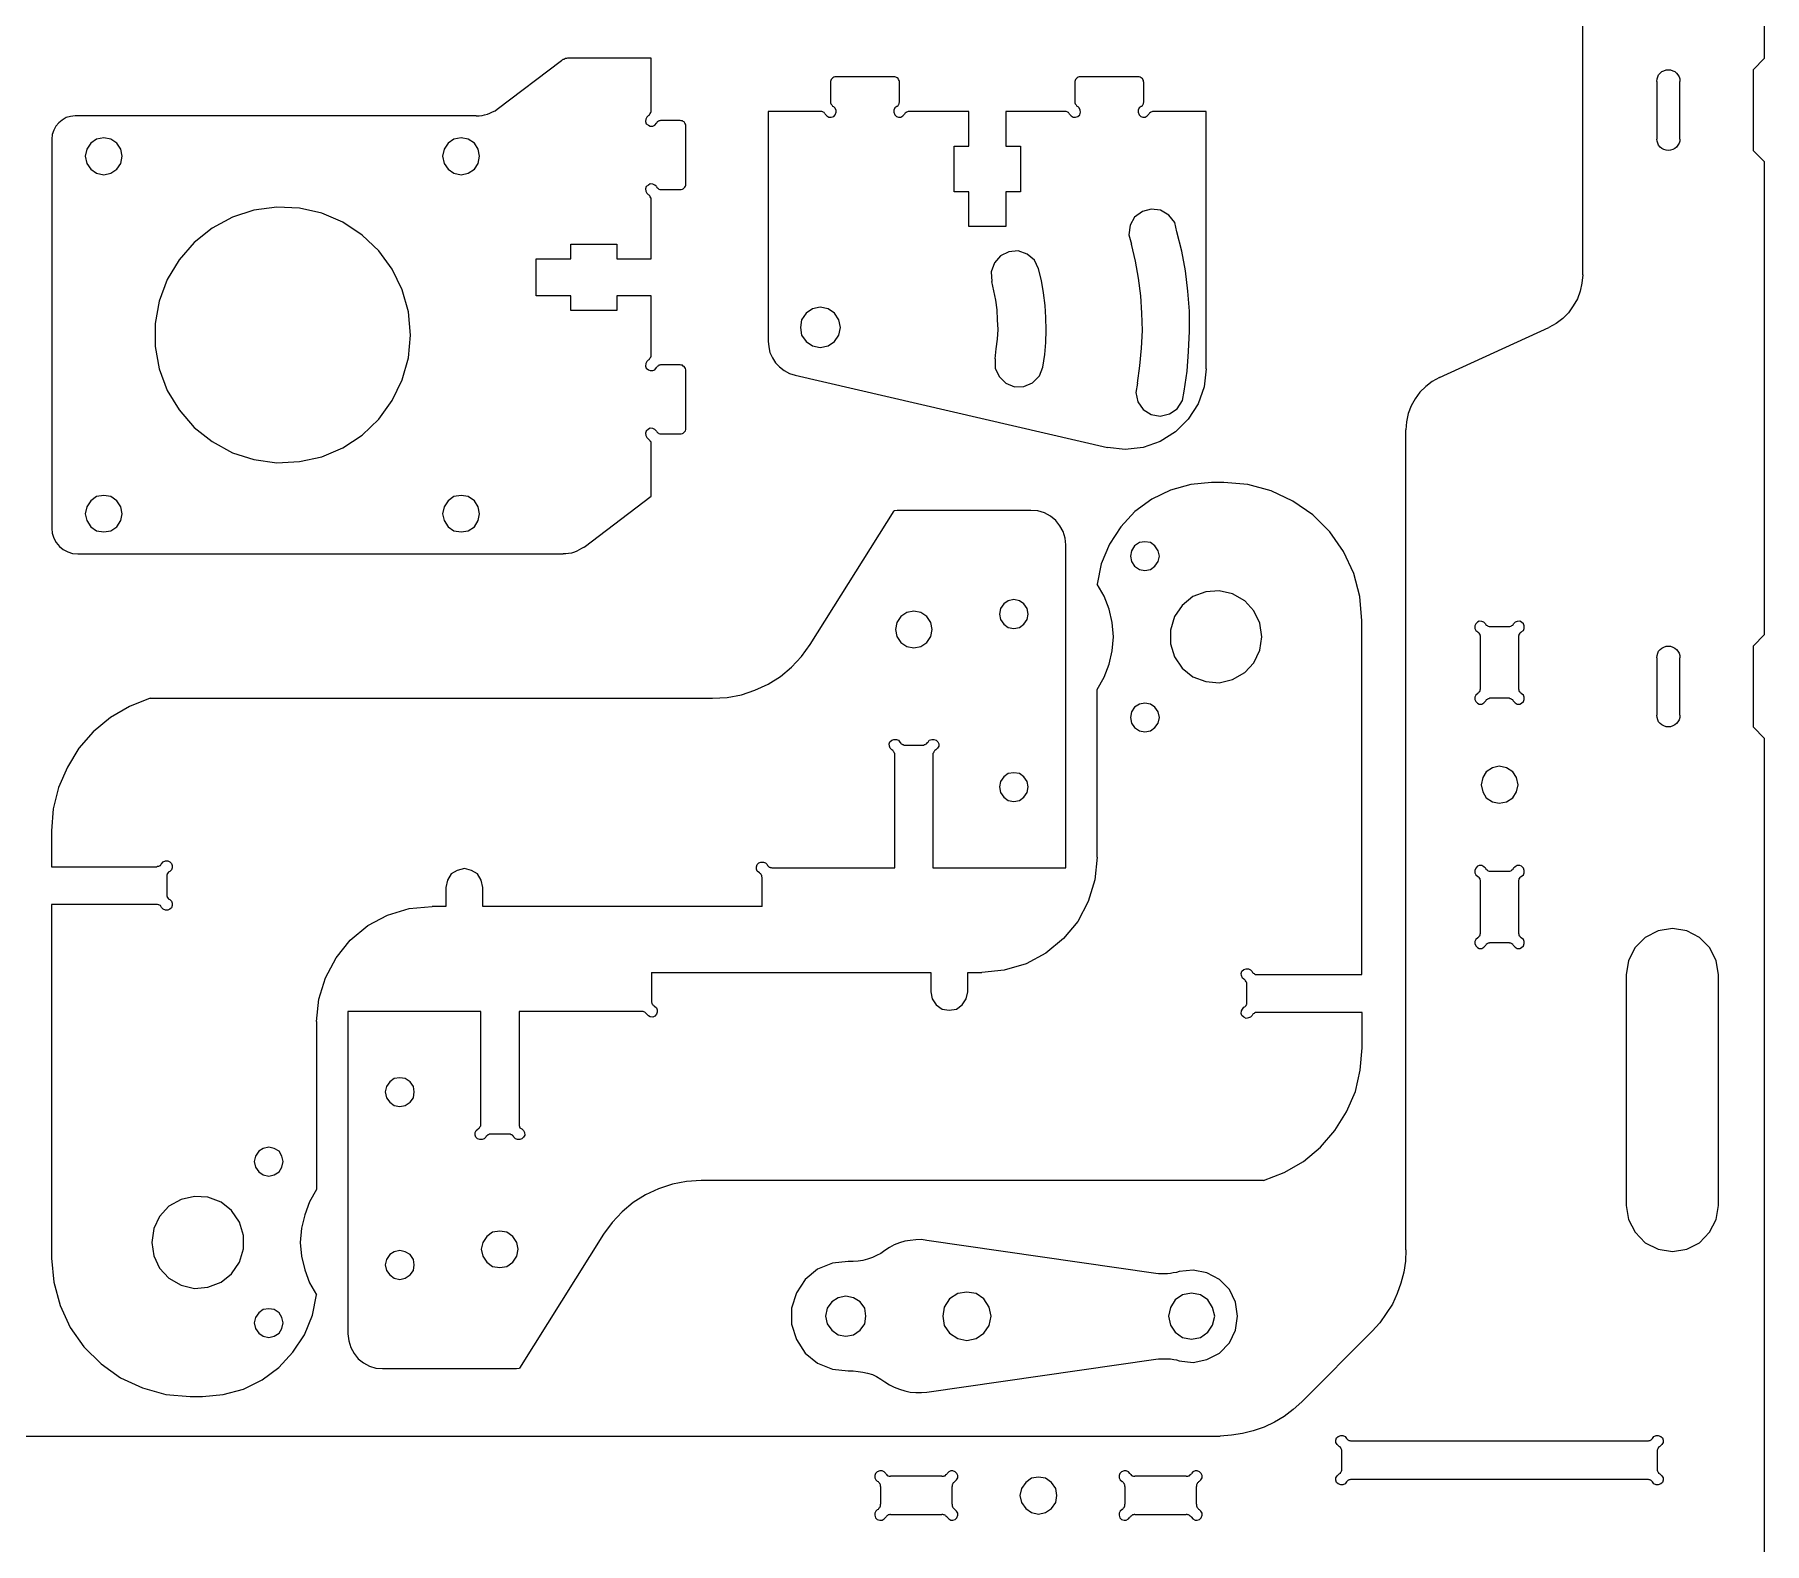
# Model space of a CAD drawing. Header units: inches. Extents: x 205 to 851, y 195 to 660.
# Drawn here: x 427.7 to 577.8, y 266 to 396.9 of the extents above; entities that cross this region are included whole.
import ezdxf

# ---------------------------------------------------------------- set-up
doc = ezdxf.new("R2010")
doc.units = ezdxf.units.IN
doc.header["$MEASUREMENT"] = 0
doc.layers.add('Capa 1', color=7, linetype='Continuous')

msp = doc.modelspace()

# ---------------------------------------------------------------- linework, layer by layer
at = {"layer": 'Capa 1', "color": 7, "lineweight": 25, "true_color": 0xffffff}
for points in [[(577.81, 394.86), (577.81, 435.86)], [(562.05, 376.06), (562.05, 404.67)], [(474.03, 394.86), (473.96, 394.86), (473.89, 394.83), (473.78, 394.83), (473.71, 394.79), (473.64, 394.76), (473.57, 394.76), (473.5, 394.69), (473.43, 394.65)], [(481.22, 394.86), (474.03, 394.86)], [(481.22, 390.31), (481.22, 394.86)], [(576.83, 393.84), (577.81, 394.86)], [(467.85, 390.45), (473.43, 394.65)], [(497.28, 393.24), (497.17, 393.24), (497.06, 393.21), (496.99, 393.17), (496.92, 393.1), (496.85, 393.03), (496.82, 392.92), (496.78, 392.85), (496.78, 392.75)], [(502.28, 393.24), (497.28, 393.24)], [(502.78, 392.75), (502.78, 392.85), (502.74, 392.92), (502.67, 393.03), (502.64, 393.1), (502.57, 393.17), (502.46, 393.21), (502.36, 393.24), (502.28, 393.24)], [(518.48, 393.24), (518.37, 393.24), (518.27, 393.21), (518.2, 393.17), (518.12, 393.1), (518.05, 393.03), (518.02, 392.92), (517.98, 392.85), (517.98, 392.75)], [(523.49, 393.24), (518.48, 393.24)], [(523.98, 392.75), (523.95, 392.85), (523.95, 392.92), (523.87, 393.03), (523.84, 393.1), (523.73, 393.17), (523.66, 393.21), (523.56, 393.24), (523.49, 393.24)], [(568.47, 392.85), (568.5, 393.07), (568.57, 393.24), (568.64, 393.42), (568.78, 393.56), (568.92, 393.7), (569.1, 393.77), (569.28, 393.84), (569.49, 393.84)], [(569.49, 393.84), (569.67, 393.84), (569.88, 393.77), (570.05, 393.7), (570.19, 393.56), (570.3, 393.42), (570.41, 393.24), (570.48, 393.07), (570.48, 392.85)], [(576.83, 393.84), (576.83, 386.86)], [(496.78, 392.75), (496.78, 391.12)], [(502.78, 391.12), (502.78, 392.75)], [(517.98, 392.75), (517.98, 391.12)], [(523.98, 391.12), (523.98, 392.75)], [(568.47, 392.85), (568.47, 387.84)], [(570.48, 387.84), (570.48, 392.85)], [(466.05, 389.85), (466.3, 389.85), (466.55, 389.89), (466.76, 389.96), (467.01, 390), (467.22, 390.1), (467.47, 390.21), (467.68, 390.31), (467.85, 390.45)], [(480.98, 389.89), (481.05, 389.93), (481.08, 389.96), (481.12, 390.03), (481.15, 390.07), (481.19, 390.14), (481.22, 390.21), (481.22, 390.24), (481.22, 390.31)], [(495.9, 390.24), (491.38, 390.24)], [(491.38, 390.24), (491.38, 370.31)], [(496.32, 390), (496.29, 390.07), (496.25, 390.1), (496.22, 390.14), (496.15, 390.17), (496.11, 390.21), (496.04, 390.24), (495.97, 390.24), (495.9, 390.24)], [(496.32, 390), (496.46, 389.85), (496.64, 389.75), (496.85, 389.75), (497.06, 389.82), (497.2, 389.96), (497.28, 390.17), (497.28, 390.35), (497.17, 390.56), (497.03, 390.67)], [(496.78, 391.12), (496.78, 391.05), (496.78, 390.98), (496.82, 390.91), (496.85, 390.88), (496.89, 390.81), (496.92, 390.77), (496.96, 390.7), (497.03, 390.67)], [(502.53, 390.67), (502.36, 390.56), (502.28, 390.35), (502.28, 390.17), (502.36, 389.96), (502.5, 389.82), (502.67, 389.75), (502.88, 389.75), (503.06, 389.85), (503.2, 390)], [(502.53, 390.67), (502.57, 390.7), (502.64, 390.77), (502.67, 390.81), (502.71, 390.88), (502.74, 390.91), (502.74, 390.98), (502.78, 391.05), (502.78, 391.12)], [(503.63, 390.24), (503.59, 390.24), (503.52, 390.24), (503.45, 390.21), (503.38, 390.17), (503.34, 390.14), (503.27, 390.1), (503.24, 390.07), (503.2, 390)], [(508.78, 390.24), (503.63, 390.24)], [(508.78, 387.24), (508.78, 390.24)], [(517.1, 390.24), (511.99, 390.24)], [(511.99, 390.24), (511.99, 387.24)], [(517.52, 390), (517.49, 390.07), (517.45, 390.1), (517.42, 390.14), (517.35, 390.17), (517.31, 390.21), (517.24, 390.24), (517.17, 390.24), (517.1, 390.24)], [(517.52, 390), (517.67, 389.85), (517.84, 389.75), (518.05, 389.75), (518.23, 389.82), (518.41, 389.96), (518.48, 390.17), (518.44, 390.35), (518.37, 390.56), (518.23, 390.67)], [(517.98, 391.12), (517.98, 391.05), (517.98, 390.98), (518.02, 390.91), (518.05, 390.88), (518.09, 390.81), (518.12, 390.77), (518.16, 390.7), (518.23, 390.67)], [(523.73, 390.67), (523.56, 390.56), (523.49, 390.35), (523.49, 390.17), (523.56, 389.96), (523.7, 389.82), (523.87, 389.75), (524.09, 389.75), (524.26, 389.85), (524.4, 390)], [(523.73, 390.67), (523.77, 390.7), (523.84, 390.77), (523.87, 390.81), (523.91, 390.88), (523.95, 390.91), (523.95, 390.98), (523.98, 391.05), (523.98, 391.12)], [(524.83, 390.24), (524.76, 390.24), (524.72, 390.24), (524.65, 390.21), (524.58, 390.17), (524.55, 390.14), (524.47, 390.1), (524.44, 390.07), (524.4, 390)], [(529.38, 390.24), (524.83, 390.24)], [(529.38, 367.91), (529.38, 390.24)], [(431.24, 389.85), (430.85, 389.82), (430.46, 389.71), (430.11, 389.5), (429.82, 389.26), (429.58, 388.97), (429.4, 388.62), (429.26, 388.23), (429.22, 387.84)], [(466.05, 389.85), (431.24, 389.85)], [(480.98, 389.89), (480.84, 389.75), (480.77, 389.57), (480.73, 389.36), (480.8, 389.18), (480.98, 389.04), (481.15, 388.97), (481.37, 388.97), (481.54, 389.04), (481.68, 389.22)], [(482.11, 389.47), (482.04, 389.47), (481.97, 389.43), (481.89, 389.43), (481.86, 389.4), (481.79, 389.36), (481.75, 389.33), (481.72, 389.26), (481.68, 389.22)], [(483.73, 389.47), (482.11, 389.47)], [(484.22, 388.97), (484.22, 389.04), (484.19, 389.15), (484.15, 389.22), (484.08, 389.33), (484.01, 389.36), (483.94, 389.43), (483.83, 389.43), (483.73, 389.47)], [(484.22, 383.96), (484.22, 388.97)], [(429.22, 387.84), (429.22, 354.08)], [(435.33, 386.36), (435.22, 386.96), (434.87, 387.49), (434.34, 387.84), (433.74, 387.95), (433.11, 387.84), (432.61, 387.49), (432.26, 386.96), (432.12, 386.36), (432.26, 385.73), (432.61, 385.23), (433.11, 384.88), (433.74, 384.74), (434.34, 384.88), (434.87, 385.23), (435.22, 385.73), (435.33, 386.36)], [(466.34, 386.36), (466.2, 386.96), (465.88, 387.49), (465.35, 387.84), (464.75, 387.95), (464.11, 387.84), (463.62, 387.49), (463.27, 386.96), (463.13, 386.36), (463.27, 385.73), (463.62, 385.23), (464.11, 384.88), (464.75, 384.74), (465.35, 384.88), (465.88, 385.23), (466.2, 385.73), (466.34, 386.36)], [(507.51, 383.26), (507.51, 387.24)], [(507.51, 387.24), (508.78, 387.24)], [(511.99, 387.24), (513.26, 387.24)], [(513.26, 387.24), (513.26, 383.26)], [(569.49, 386.86), (569.28, 386.89), (569.1, 386.93), (568.92, 387.03), (568.78, 387.14), (568.64, 387.31), (568.57, 387.49), (568.5, 387.67), (568.47, 387.84)], [(570.48, 387.84), (570.48, 387.67), (570.41, 387.49), (570.3, 387.31), (570.19, 387.14), (570.05, 387.03), (569.88, 386.93), (569.67, 386.89), (569.49, 386.86)], [(577.81, 385.87), (576.83, 386.86)], [(577.81, 344.88), (577.81, 385.87)], [(481.68, 383.72), (481.54, 383.86), (481.37, 383.93), (481.15, 383.96), (480.98, 383.86), (480.8, 383.72), (480.73, 383.54), (480.77, 383.33), (480.84, 383.15), (480.98, 383.01)], [(481.22, 382.59), (481.22, 382.66), (481.22, 382.73), (481.19, 382.76), (481.15, 382.83), (481.12, 382.91), (481.08, 382.94), (481.05, 382.98), (480.98, 383.01)], [(481.68, 383.72), (481.72, 383.65), (481.75, 383.61), (481.79, 383.58), (481.86, 383.54), (481.89, 383.5), (481.97, 383.47), (482.04, 383.47), (482.11, 383.47)], [(482.11, 383.47), (483.73, 383.47)], [(483.73, 383.47), (483.83, 383.47), (483.94, 383.5), (484.01, 383.54), (484.08, 383.61), (484.15, 383.68), (484.19, 383.75), (484.22, 383.86), (484.22, 383.96)], [(508.78, 383.26), (507.51, 383.26)], [(508.78, 380.26), (508.78, 383.26)], [(511.99, 383.26), (511.99, 380.26)], [(513.26, 383.26), (511.99, 383.26)], [(460.34, 370.84), (460.16, 372.85), (459.63, 374.76), (458.75, 376.56), (457.59, 378.14), (456.14, 379.52), (454.48, 380.65), (452.65, 381.42), (450.71, 381.85), (448.73, 381.95), (446.76, 381.67), (444.89, 381.07), (443.12, 380.12), (441.57, 378.88), (440.27, 377.37), (439.24, 375.67), (438.54, 373.8), (438.19, 371.86), (438.19, 369.85), (438.54, 367.91), (439.24, 366.04), (440.27, 364.35), (441.57, 362.83), (443.12, 361.6), (444.89, 360.64), (446.76, 360.04), (448.73, 359.76), (450.71, 359.87), (452.65, 360.29), (454.48, 361.07), (456.14, 362.16), (457.59, 363.54), (458.75, 365.16), (459.63, 366.96), (460.16, 368.86), (460.34, 370.84)], [(481.22, 377.47), (481.22, 382.59)], [(526.84, 379.8), (526.66, 380.61), (526.13, 381.25), (525.43, 381.67), (524.62, 381.78), (523.84, 381.56), (523.17, 381.07), (522.78, 380.37), (522.68, 379.55), (522.89, 378.74)], [(511.99, 380.26), (508.78, 380.26)], [(527.47, 365.97), (527.72, 367.7), (527.86, 369.43), (527.93, 371.19), (527.93, 372.92), (527.79, 374.65), (527.58, 376.41), (527.26, 378.11), (526.84, 379.8)], [(474.24, 377.47), (474.24, 378.74)], [(474.24, 378.74), (478.23, 378.74)], [(478.23, 378.74), (478.23, 377.47)], [(523.42, 366.68), (523.63, 368.19), (523.77, 369.71), (523.84, 371.23), (523.8, 372.74), (523.7, 374.26), (523.52, 375.78), (523.24, 377.26), (522.89, 378.74)], [(471.24, 374.26), (471.24, 377.47)], [(471.24, 377.47), (474.24, 377.47)], [(478.23, 377.47), (481.22, 377.47)], [(514.84, 376.59), (514.49, 377.33), (513.86, 377.86), (513.08, 378.14), (512.27, 378.07), (511.53, 377.72), (511, 377.12), (510.72, 376.34), (510.79, 375.5)], [(511.07, 368.79), (511.17, 369.64), (511.28, 370.49), (511.32, 371.33), (511.28, 372.18), (511.25, 373.03), (511.14, 373.87), (510.96, 374.69), (510.79, 375.5)], [(515.2, 368.05), (515.37, 369.15), (515.48, 370.21), (515.51, 371.26), (515.48, 372.36), (515.41, 373.42), (515.27, 374.51), (515.09, 375.57), (514.84, 376.59)], [(562.05, 376.06), (561.97, 375.36), (561.83, 374.65), (561.59, 373.98), (561.23, 373.38), (560.81, 372.78), (560.32, 372.29), (559.75, 371.86), (559.12, 371.51)], [(474.24, 374.26), (471.24, 374.26)], [(474.24, 372.99), (474.24, 374.26)], [(481.22, 374.26), (478.23, 374.26)], [(478.23, 374.26), (478.23, 372.99)], [(481.22, 369.11), (481.22, 374.26)], [(478.23, 372.99), (474.24, 372.99)], [(497.66, 371.51), (497.52, 372.18), (497.13, 372.74), (496.57, 373.13), (495.9, 373.27), (495.23, 373.13), (494.67, 372.74), (494.28, 372.18), (494.17, 371.51), (494.28, 370.84), (494.67, 370.28), (495.23, 369.92), (495.9, 369.78), (496.57, 369.92), (497.13, 370.28), (497.52, 370.84), (497.66, 371.51)], [(549.63, 367.17), (559.12, 371.51)], [(491.38, 370.31), (491.42, 369.82), (491.53, 369.32), (491.74, 368.86), (492.02, 368.44), (492.37, 368.09), (492.76, 367.77), (493.22, 367.52), (493.71, 367.38)], [(480.98, 368.69), (480.84, 368.55), (480.77, 368.37), (480.73, 368.16), (480.8, 367.98), (480.98, 367.84), (481.15, 367.77), (481.37, 367.77), (481.54, 367.84), (481.68, 368.02)], [(480.98, 368.69), (481.05, 368.72), (481.08, 368.76), (481.12, 368.83), (481.15, 368.86), (481.19, 368.93), (481.22, 369.01), (481.22, 369.04), (481.22, 369.11)], [(482.11, 368.26), (482.04, 368.26), (481.97, 368.23), (481.89, 368.23), (481.86, 368.19), (481.79, 368.16), (481.75, 368.12), (481.72, 368.05), (481.68, 368.02)], [(483.73, 368.26), (482.11, 368.26)], [(484.22, 367.77), (484.22, 367.84), (484.19, 367.95), (484.15, 368.02), (484.08, 368.12), (484.01, 368.16), (483.94, 368.23), (483.83, 368.23), (483.73, 368.26)], [(484.22, 362.76), (484.22, 367.77)], [(511.07, 368.79), (511.07, 367.98), (511.42, 367.24), (511.99, 366.68), (512.76, 366.36), (513.57, 366.39), (514.31, 366.71), (514.91, 367.31), (515.2, 368.05)], [(529.38, 367.91), (529.2, 366.36), (528.67, 364.88), (527.83, 363.54), (526.73, 362.44), (525.39, 361.6), (523.91, 361.1), (522.36, 360.93), (520.81, 361.1)], [(493.71, 367.38), (520.81, 361.1)], [(523.42, 366.68), (523.28, 365.87), (523.45, 365.05), (523.91, 364.38), (524.62, 363.96), (525.39, 363.82), (526.2, 364), (526.87, 364.45), (527.33, 365.16), (527.47, 365.97)], [(549.63, 367.17), (548.99, 366.82), (548.43, 366.39), (547.93, 365.9), (547.51, 365.3), (547.16, 364.7), (546.91, 364.03), (546.77, 363.33), (546.7, 362.62)], [(481.68, 362.51), (481.54, 362.66), (481.37, 362.73), (481.15, 362.76), (480.98, 362.69), (480.8, 362.51), (480.73, 362.34), (480.77, 362.13), (480.84, 361.95), (480.98, 361.81)], [(481.22, 361.39), (481.22, 361.46), (481.22, 361.53), (481.19, 361.6), (481.15, 361.63), (481.12, 361.7), (481.08, 361.74), (481.05, 361.77), (480.98, 361.81)], [(481.68, 362.51), (481.72, 362.44), (481.75, 362.41), (481.79, 362.37), (481.86, 362.34), (481.89, 362.3), (481.97, 362.27), (482.04, 362.27), (482.11, 362.27)], [(482.11, 362.27), (483.73, 362.27)], [(483.73, 362.27), (483.83, 362.27), (483.94, 362.3), (484.01, 362.34), (484.08, 362.41), (484.15, 362.48), (484.19, 362.55), (484.22, 362.66), (484.22, 362.76)], [(546.7, 291.5), (546.7, 362.62)], [(481.22, 356.87), (481.22, 361.39)], [(529.84, 358.07), (528.04, 357.89), (526.27, 357.4), (524.65, 356.62), (523.2, 355.53), (521.97, 354.22), (520.98, 352.71), (520.28, 351.01), (519.92, 349.25)], [(530.9, 358.07), (529.84, 358.07)], [(542.89, 346.07), (542.71, 348.16), (542.18, 350.17), (541.3, 352.07), (540.1, 353.77), (538.62, 355.25), (536.89, 356.45), (535.02, 357.33), (532.98, 357.89), (530.9, 358.07)], [(435.33, 355.35), (435.22, 355.95), (434.87, 356.48), (434.34, 356.83), (433.74, 356.94), (433.11, 356.83), (432.61, 356.48), (432.26, 355.95), (432.12, 355.35), (432.26, 354.75), (432.61, 354.22), (433.11, 353.87), (433.74, 353.77), (434.34, 353.87), (434.87, 354.22), (435.22, 354.75), (435.33, 355.35)], [(466.34, 355.35), (466.2, 355.95), (465.88, 356.48), (465.35, 356.83), (464.75, 356.94), (464.11, 356.83), (463.62, 356.48), (463.27, 355.95), (463.13, 355.35), (463.27, 354.75), (463.62, 354.22), (464.11, 353.87), (464.75, 353.77), (465.35, 353.87), (465.88, 354.22), (466.2, 354.75), (466.34, 355.35)], [(475.4, 352.46), (481.22, 356.87)], [(495.02, 343.99), (502.32, 355.6)], [(502.57, 355.64), (502.32, 355.6)], [(505.67, 355.64), (502.57, 355.64)], [(514.17, 355.64), (505.67, 355.64)], [(517.21, 352.64), (517.14, 353.24), (516.96, 353.8), (516.68, 354.29), (516.33, 354.75), (515.87, 355.14), (515.34, 355.42), (514.77, 355.6), (514.17, 355.64)], [(429.22, 354.08), (429.26, 353.66), (429.4, 353.24), (429.61, 352.85), (429.9, 352.5), (430.21, 352.25), (430.6, 352.04), (431.02, 351.9), (431.48, 351.86)], [(525.32, 351.68), (525.22, 352.14), (524.93, 352.57), (524.55, 352.85), (524.05, 352.92), (523.59, 352.85), (523.17, 352.57), (522.89, 352.14), (522.82, 351.68), (522.89, 351.19), (523.17, 350.8), (523.59, 350.52), (524.05, 350.41), (524.55, 350.52), (524.93, 350.8), (525.22, 351.19), (525.32, 351.68)], [(431.48, 351.86), (473.6, 351.86)], [(475.4, 352.46), (475.19, 352.32), (474.98, 352.21), (474.77, 352.11), (474.56, 352), (474.31, 351.93), (474.06, 351.9), (473.82, 351.86), (473.6, 351.86)], [(517.21, 324.63), (517.21, 352.64)], [(519.92, 340.11), (520.52, 341.17), (520.95, 342.3), (521.23, 343.46), (521.33, 344.66), (521.23, 345.9), (520.95, 347.06), (520.52, 348.19), (519.92, 349.25)], [(534.21, 344.66), (534.03, 345.86), (533.51, 346.92), (532.73, 347.8), (531.67, 348.4), (530.51, 348.65), (529.34, 348.58), (528.21, 348.16), (527.3, 347.38), (526.63, 346.43), (526.27, 345.26), (526.27, 344.06), (526.63, 342.94), (527.3, 341.95), (528.21, 341.21), (529.34, 340.78), (530.51, 340.68), (531.67, 340.96), (532.73, 341.56), (533.51, 342.41), (534.03, 343.5), (534.21, 344.66)], [(502.43, 345.3), (502.53, 344.7), (502.88, 344.17), (503.41, 343.82), (504.01, 343.71), (504.61, 343.82), (505.14, 344.17), (505.5, 344.7), (505.6, 345.3), (505.5, 345.9), (505.14, 346.43), (504.61, 346.78), (504.01, 346.89), (503.41, 346.78), (502.88, 346.43), (502.53, 345.9), (502.43, 345.3)], [(511.46, 346.64), (511.53, 346.18), (511.81, 345.76), (512.2, 345.48), (512.69, 345.4), (513.19, 345.48), (513.57, 345.76), (513.86, 346.18), (513.93, 346.64), (513.86, 347.13), (513.57, 347.52), (513.19, 347.8), (512.69, 347.91), (512.2, 347.8), (511.81, 347.52), (511.53, 347.13), (511.46, 346.64)], [(542.89, 315.38), (542.89, 346.07)], [(553.61, 345.79), (553.47, 345.93), (553.3, 346), (553.08, 346.04), (552.91, 345.93), (552.77, 345.79), (552.7, 345.62), (552.7, 345.4), (552.77, 345.23), (552.94, 345.09)], [(553.61, 345.79), (553.65, 345.72), (553.68, 345.69), (553.76, 345.65), (553.79, 345.62), (553.86, 345.58), (553.93, 345.55), (553.97, 345.55), (554.04, 345.55)], [(554.04, 345.55), (555.62, 345.55)], [(555.62, 345.55), (555.7, 345.55), (555.73, 345.55), (555.8, 345.58), (555.87, 345.62), (555.91, 345.65), (555.98, 345.69), (556.01, 345.72), (556.05, 345.79)], [(556.72, 345.09), (556.9, 345.23), (556.97, 345.4), (556.97, 345.62), (556.9, 345.79), (556.75, 345.93), (556.58, 346.04), (556.37, 346), (556.19, 345.93), (556.05, 345.79)], [(486.55, 339.34), (487.82, 339.41), (489.06, 339.65), (490.22, 340.04), (491.38, 340.57), (492.44, 341.24), (493.4, 342.05), (494.28, 342.97), (495.02, 343.99)], [(553.19, 344.66), (553.19, 344.73), (553.16, 344.81), (553.16, 344.88), (553.12, 344.91), (553.08, 344.98), (553.05, 345.02), (552.98, 345.05), (552.94, 345.09)], [(553.19, 340.18), (553.19, 344.66)], [(556.72, 345.09), (556.68, 345.05), (556.61, 345.02), (556.58, 344.98), (556.54, 344.91), (556.51, 344.88), (556.51, 344.81), (556.47, 344.73), (556.47, 344.66)], [(556.47, 344.66), (556.47, 340.18)], [(568.47, 342.86), (568.5, 343.04), (568.57, 343.25), (568.64, 343.43), (568.78, 343.57), (568.92, 343.68), (569.1, 343.78), (569.28, 343.85), (569.49, 343.85)], [(569.49, 343.85), (569.67, 343.85), (569.88, 343.78), (570.05, 343.68), (570.19, 343.57), (570.3, 343.43), (570.41, 343.25), (570.48, 343.04), (570.48, 342.86)], [(576.83, 343.85), (577.81, 344.88)], [(576.83, 343.85), (576.83, 336.87)], [(568.47, 342.86), (568.47, 337.86)], [(570.48, 337.86), (570.48, 342.86)], [(437.76, 339.34), (435.96, 338.63), (434.3, 337.68), (432.82, 336.44), (431.55, 335), (430.57, 333.37), (429.79, 331.61), (429.33, 329.74), (429.19, 327.84)], [(437.76, 339.34), (486.55, 339.34)], [(519.92, 325.54), (519.92, 340.11)], [(552.94, 339.76), (552.77, 339.62), (552.7, 339.44), (552.7, 339.23), (552.77, 339.05), (552.91, 338.91), (553.08, 338.84), (553.3, 338.84), (553.47, 338.95), (553.61, 339.09)], [(552.94, 339.76), (552.98, 339.8), (553.05, 339.83), (553.08, 339.9), (553.12, 339.94), (553.16, 340.01), (553.16, 340.08), (553.19, 340.15), (553.19, 340.18)], [(554.04, 339.34), (553.97, 339.34), (553.93, 339.3), (553.86, 339.3), (553.79, 339.27), (553.76, 339.23), (553.68, 339.2), (553.65, 339.13), (553.61, 339.09)], [(555.62, 339.34), (554.04, 339.34)], [(556.05, 339.09), (556.01, 339.13), (555.98, 339.2), (555.91, 339.23), (555.87, 339.27), (555.8, 339.3), (555.73, 339.3), (555.7, 339.34), (555.62, 339.34)], [(556.05, 339.09), (556.19, 338.95), (556.37, 338.84), (556.58, 338.84), (556.75, 338.91), (556.9, 339.05), (556.97, 339.23), (556.97, 339.44), (556.9, 339.62), (556.72, 339.76)], [(556.47, 340.18), (556.47, 340.15), (556.51, 340.08), (556.51, 340.01), (556.54, 339.94), (556.58, 339.9), (556.61, 339.83), (556.68, 339.8), (556.72, 339.76)], [(525.32, 337.68), (525.22, 338.17), (524.93, 338.56), (524.55, 338.84), (524.05, 338.91), (523.59, 338.84), (523.17, 338.56), (522.89, 338.17), (522.82, 337.68), (522.89, 337.18), (523.17, 336.8), (523.59, 336.51), (524.05, 336.44), (524.55, 336.51), (524.93, 336.8), (525.22, 337.18), (525.32, 337.68)], [(569.49, 336.87), (569.28, 336.87), (569.1, 336.94), (568.92, 337.04), (568.78, 337.15), (568.64, 337.29), (568.57, 337.47), (568.5, 337.68), (568.47, 337.86)], [(570.48, 337.86), (570.48, 337.68), (570.41, 337.47), (570.3, 337.29), (570.19, 337.15), (570.05, 337.04), (569.88, 336.94), (569.67, 336.87), (569.49, 336.87)], [(577.81, 335.84), (576.83, 336.87)], [(502.11, 334.86), (501.97, 335), (501.9, 335.17), (501.86, 335.39), (501.93, 335.56), (502.11, 335.7), (502.28, 335.77), (502.5, 335.77), (502.67, 335.7), (502.81, 335.53)], [(502.36, 334.43), (502.36, 334.5), (502.36, 334.54), (502.32, 334.61), (502.28, 334.68), (502.25, 334.72), (502.21, 334.79), (502.18, 334.82), (502.11, 334.86)], [(502.81, 335.53), (502.85, 335.49), (502.88, 335.42), (502.92, 335.39), (502.99, 335.35), (503.03, 335.32), (503.1, 335.32), (503.17, 335.28), (503.24, 335.28)], [(503.24, 335.28), (504.79, 335.28)], [(504.79, 335.28), (504.86, 335.28), (504.93, 335.32), (505, 335.32), (505.04, 335.35), (505.11, 335.39), (505.14, 335.42), (505.21, 335.49), (505.25, 335.53)], [(505.25, 335.53), (505.35, 335.7), (505.57, 335.77), (505.74, 335.77), (505.95, 335.7), (506.1, 335.56), (506.17, 335.39), (506.17, 335.17), (506.06, 335), (505.92, 334.86)], [(505.92, 334.86), (505.85, 334.82), (505.81, 334.79), (505.78, 334.72), (505.74, 334.68), (505.71, 334.61), (505.67, 334.54), (505.67, 334.5), (505.67, 334.43)], [(577.81, 222.36), (577.81, 335.84)], [(502.36, 324.63), (502.36, 334.43)], [(505.67, 334.43), (505.67, 324.63)], [(556.44, 331.82), (556.3, 332.46), (555.98, 332.95), (555.45, 333.3), (554.81, 333.45), (554.21, 333.3), (553.68, 332.95), (553.37, 332.46), (553.23, 331.82), (553.37, 331.22), (553.68, 330.69), (554.21, 330.34), (554.81, 330.24), (555.45, 330.34), (555.98, 330.69), (556.3, 331.22), (556.44, 331.82)], [(511.46, 331.65), (511.53, 331.15), (511.81, 330.76), (512.2, 330.48), (512.69, 330.38), (513.19, 330.48), (513.57, 330.76), (513.86, 331.15), (513.93, 331.65), (513.86, 332.11), (513.57, 332.53), (513.19, 332.81), (512.69, 332.88), (512.2, 332.81), (511.81, 332.53), (511.53, 332.11), (511.46, 331.65)], [(429.19, 327.84), (429.19, 324.73)], [(429.19, 324.73), (438.33, 324.73)], [(438.33, 324.73), (438.4, 324.77), (438.47, 324.77), (438.5, 324.77), (438.57, 324.8), (438.64, 324.84), (438.68, 324.91), (438.71, 324.94), (438.75, 324.98)], [(438.75, 324.98), (438.89, 325.16), (439.07, 325.23), (439.28, 325.23), (439.46, 325.16), (439.6, 325.01), (439.67, 324.84), (439.67, 324.63), (439.6, 324.45), (439.46, 324.31)], [(439.46, 324.31), (439.38, 324.27), (439.35, 324.24), (439.28, 324.17), (439.24, 324.13), (439.24, 324.06), (439.21, 324.03), (439.21, 323.96), (439.21, 323.89)], [(466.62, 322.93), (466.48, 323.57), (466.16, 324.1), (465.63, 324.41), (465.03, 324.56), (464.4, 324.41), (463.87, 324.1), (463.55, 323.57), (463.41, 322.93)], [(490.61, 324.2), (490.43, 324.34), (490.36, 324.52), (490.36, 324.73), (490.43, 324.91), (490.57, 325.05), (490.75, 325.12), (490.96, 325.12), (491.14, 325.05), (491.28, 324.91)], [(490.85, 323.78), (490.82, 323.85), (490.82, 323.92), (490.82, 323.96), (490.78, 324.03), (490.75, 324.1), (490.68, 324.13), (490.64, 324.17), (490.61, 324.2)], [(491.28, 324.91), (491.31, 324.84), (491.35, 324.8), (491.42, 324.73), (491.45, 324.7), (491.53, 324.7), (491.56, 324.66), (491.63, 324.66), (491.7, 324.63)], [(491.7, 324.63), (502.36, 324.63)], [(505.67, 324.63), (517.21, 324.63)], [(519.92, 325.54), (519.71, 323.6), (519.15, 321.7), (518.23, 319.97), (517, 318.49), (515.48, 317.22), (513.75, 316.3), (511.85, 315.74), (509.9, 315.56)], [(553.61, 324.59), (553.47, 324.73), (553.3, 324.84), (553.08, 324.84), (552.91, 324.77), (552.77, 324.59), (552.7, 324.41), (552.7, 324.2), (552.77, 324.03), (552.94, 323.89)], [(553.61, 324.59), (553.65, 324.52), (553.68, 324.48), (553.76, 324.45), (553.79, 324.41), (553.86, 324.38), (553.93, 324.34), (553.97, 324.34), (554.04, 324.34)], [(554.04, 324.34), (555.62, 324.34)], [(555.62, 324.34), (555.7, 324.34), (555.73, 324.34), (555.8, 324.38), (555.87, 324.41), (555.91, 324.45), (555.98, 324.48), (556.01, 324.52), (556.05, 324.59)], [(556.72, 323.89), (556.9, 324.03), (556.97, 324.2), (556.97, 324.41), (556.9, 324.59), (556.75, 324.77), (556.58, 324.84), (556.37, 324.84), (556.19, 324.73), (556.05, 324.59)], [(439.21, 323.89), (439.21, 322.3)], [(463.41, 322.93), (463.41, 321.27)], [(466.62, 321.27), (466.62, 322.93)], [(490.85, 321.27), (490.85, 323.78)], [(553.19, 323.46), (553.19, 323.53), (553.16, 323.6), (553.16, 323.67), (553.12, 323.71), (553.08, 323.78), (553.05, 323.81), (552.98, 323.85), (552.94, 323.89)], [(553.19, 319.02), (553.19, 323.46)], [(556.72, 323.89), (556.68, 323.85), (556.61, 323.81), (556.58, 323.78), (556.54, 323.71), (556.51, 323.67), (556.51, 323.6), (556.47, 323.53), (556.47, 323.46)], [(556.47, 323.46), (556.47, 319.02)], [(438.33, 321.45), (429.19, 321.45)], [(429.19, 321.45), (429.19, 290.76)], [(438.75, 321.2), (438.71, 321.24), (438.68, 321.31), (438.64, 321.35), (438.57, 321.38), (438.5, 321.42), (438.47, 321.42), (438.4, 321.45), (438.33, 321.45)], [(439.46, 321.87), (439.6, 321.73), (439.67, 321.56), (439.67, 321.35), (439.6, 321.17), (439.46, 321.03), (439.28, 320.96), (439.07, 320.96), (438.89, 321.03), (438.75, 321.2)], [(439.21, 322.3), (439.21, 322.26), (439.21, 322.19), (439.24, 322.12), (439.24, 322.05), (439.28, 322.02), (439.35, 321.94), (439.38, 321.91), (439.46, 321.87)], [(452.19, 311.29), (452.4, 313.23), (452.97, 315.1), (453.88, 316.83), (455.12, 318.35), (456.64, 319.62), (458.36, 320.53), (460.23, 321.1), (462.21, 321.27)], [(463.41, 321.27), (462.21, 321.27)], [(490.85, 321.27), (466.62, 321.27)], [(552.94, 318.56), (552.77, 318.42), (552.7, 318.24), (552.7, 318.06), (552.77, 317.85), (552.91, 317.71), (553.08, 317.64), (553.3, 317.64), (553.47, 317.75), (553.61, 317.89)], [(552.94, 318.56), (552.98, 318.59), (553.05, 318.63), (553.08, 318.7), (553.12, 318.73), (553.16, 318.81), (553.16, 318.88), (553.19, 318.95), (553.19, 319.02)], [(556.05, 317.89), (556.19, 317.75), (556.37, 317.64), (556.58, 317.64), (556.75, 317.71), (556.9, 317.85), (556.97, 318.06), (556.97, 318.24), (556.9, 318.42), (556.72, 318.56)], [(556.47, 319.02), (556.47, 318.95), (556.51, 318.88), (556.51, 318.81), (556.54, 318.73), (556.58, 318.7), (556.61, 318.63), (556.68, 318.59), (556.72, 318.56)], [(573.83, 315.35), (573.62, 316.58), (573.05, 317.71), (572.17, 318.59), (571.08, 319.16), (569.84, 319.37), (568.61, 319.16), (567.48, 318.59), (566.6, 317.71), (566.03, 316.58), (565.82, 315.35)], [(554.04, 318.13), (553.97, 318.13), (553.93, 318.1), (553.86, 318.1), (553.79, 318.06), (553.76, 318.03), (553.68, 317.99), (553.65, 317.92), (553.61, 317.89)], [(555.62, 318.13), (554.04, 318.13)], [(556.05, 317.89), (556.01, 317.92), (555.98, 317.99), (555.91, 318.03), (555.87, 318.06), (555.8, 318.1), (555.73, 318.1), (555.7, 318.13), (555.62, 318.13)], [(481.26, 315.56), (505.5, 315.56)], [(481.26, 315.56), (481.26, 313.06)], [(505.5, 315.56), (505.5, 313.87)], [(508.71, 313.87), (508.71, 315.56)], [(508.71, 315.56), (509.9, 315.56)], [(532.66, 314.96), (532.52, 315.07), (532.45, 315.28), (532.41, 315.45), (532.48, 315.67), (532.66, 315.81), (532.84, 315.88), (533.05, 315.88), (533.22, 315.77), (533.36, 315.63)], [(533.36, 315.63), (533.4, 315.56), (533.44, 315.52), (533.47, 315.49), (533.54, 315.45), (533.58, 315.42), (533.65, 315.38), (533.72, 315.38), (533.79, 315.38)], [(533.79, 315.38), (542.89, 315.38)], [(565.82, 315.35), (565.82, 295.35)], [(573.83, 295.35), (573.83, 315.35)], [(505.5, 313.87), (505.6, 313.27), (505.95, 312.74), (506.48, 312.38), (507.08, 312.28), (507.72, 312.38), (508.21, 312.74), (508.56, 313.27), (508.71, 313.87)], [(532.91, 314.5), (532.91, 314.57), (532.91, 314.64), (532.87, 314.71), (532.84, 314.75), (532.8, 314.82), (532.77, 314.85), (532.73, 314.92), (532.66, 314.96)], [(532.91, 312.95), (532.91, 314.5)], [(481.51, 312.63), (481.68, 312.49), (481.75, 312.31), (481.75, 312.1), (481.68, 311.93), (481.54, 311.75), (481.37, 311.68), (481.15, 311.71), (480.98, 311.78), (480.84, 311.93)], [(481.26, 313.06), (481.26, 312.98), (481.29, 312.91), (481.29, 312.84), (481.33, 312.81), (481.37, 312.74), (481.4, 312.7), (481.47, 312.67), (481.51, 312.63)], [(533.36, 311.82), (533.22, 311.68), (533.05, 311.61), (532.84, 311.57), (532.66, 311.68), (532.48, 311.82), (532.41, 312), (532.45, 312.21), (532.52, 312.38), (532.66, 312.53)], [(532.66, 312.53), (532.73, 312.56), (532.77, 312.6), (532.8, 312.63), (532.84, 312.7), (532.87, 312.77), (532.91, 312.81), (532.91, 312.88), (532.91, 312.95)], [(452.19, 311.29), (452.19, 296.72)], [(466.44, 312.17), (454.91, 312.17)], [(454.91, 312.17), (454.91, 284.2)], [(466.44, 302.4), (466.44, 312.17)], [(480.41, 312.17), (469.76, 312.17)], [(469.76, 312.17), (469.76, 302.4)], [(480.84, 311.93), (480.8, 312), (480.77, 312.03), (480.7, 312.07), (480.66, 312.1), (480.59, 312.14), (480.52, 312.17), (480.48, 312.17), (480.41, 312.17)], [(533.79, 312.07), (533.72, 312.07), (533.65, 312.07), (533.58, 312.03), (533.54, 312), (533.47, 311.96), (533.44, 311.93), (533.4, 311.89), (533.36, 311.82)], [(542.92, 312.07), (533.79, 312.07)], [(542.92, 309), (542.92, 312.07)], [(534.35, 297.5), (536.15, 298.2), (537.81, 299.16), (539.29, 300.39), (540.53, 301.84), (541.55, 303.46), (542.33, 305.22), (542.75, 307.09), (542.92, 309)], [(460.66, 305.19), (460.59, 305.65), (460.3, 306.07), (459.88, 306.35), (459.42, 306.42), (458.93, 306.35), (458.54, 306.07), (458.26, 305.65), (458.15, 305.19), (458.26, 304.69), (458.54, 304.31), (458.93, 304.02), (459.42, 303.92), (459.88, 304.02), (460.3, 304.31), (460.59, 304.69), (460.66, 305.19)], [(466.87, 301.27), (466.72, 301.13), (466.55, 301.06), (466.37, 301.06), (466.16, 301.13), (466.02, 301.27), (465.95, 301.45), (465.95, 301.66), (466.05, 301.84), (466.2, 301.98)], [(466.2, 301.98), (466.23, 302.01), (466.3, 302.05), (466.34, 302.08), (466.37, 302.15), (466.41, 302.22), (466.44, 302.26), (466.44, 302.33), (466.44, 302.4)], [(470.01, 301.98), (470.15, 301.84), (470.22, 301.66), (470.25, 301.45), (470.15, 301.27), (470.01, 301.13), (469.83, 301.06), (469.62, 301.06), (469.44, 301.13), (469.3, 301.27)], [(469.76, 302.4), (469.76, 302.33), (469.76, 302.26), (469.79, 302.22), (469.79, 302.15), (469.83, 302.08), (469.9, 302.05), (469.94, 302.01), (470.01, 301.98)], [(446.79, 299.16), (446.9, 298.66), (447.18, 298.27), (447.57, 297.99), (448.06, 297.89), (448.52, 297.99), (448.95, 298.27), (449.19, 298.66), (449.3, 299.16), (449.19, 299.61), (448.95, 300.04), (448.52, 300.28), (448.06, 300.39), (447.57, 300.28), (447.18, 300.04), (446.9, 299.61), (446.79, 299.16)], [(467.32, 301.52), (467.25, 301.52), (467.18, 301.52), (467.11, 301.48), (467.04, 301.48), (467.01, 301.45), (466.97, 301.38), (466.9, 301.34), (466.87, 301.27)], [(468.88, 301.52), (467.32, 301.52)], [(469.3, 301.27), (469.27, 301.34), (469.23, 301.38), (469.19, 301.45), (469.12, 301.48), (469.05, 301.48), (469.02, 301.52), (468.95, 301.52), (468.88, 301.52)], [(485.56, 297.5), (484.29, 297.43), (483.06, 297.18), (481.86, 296.79), (480.73, 296.26), (479.67, 295.59), (478.72, 294.78), (477.84, 293.86), (477.1, 292.84)], [(534.35, 297.5), (485.56, 297.5)], [(437.9, 292.14), (438.08, 290.97), (438.57, 289.91), (439.38, 289.03), (440.44, 288.43), (441.61, 288.15), (442.77, 288.25), (443.9, 288.68), (444.82, 289.42), (445.49, 290.41), (445.84, 291.57), (445.84, 292.73), (445.49, 293.9), (444.82, 294.89), (443.9, 295.63), (442.77, 296.05), (441.61, 296.12), (440.44, 295.87), (439.38, 295.27), (438.57, 294.39), (438.08, 293.33), (437.9, 292.14)], [(452.19, 296.72), (451.59, 295.66), (451.17, 294.53), (450.89, 293.37), (450.78, 292.14), (450.89, 290.94), (451.17, 289.77), (451.59, 288.64), (452.19, 287.58)], [(565.82, 295.35), (566.03, 294.11), (566.6, 293.02), (567.48, 292.1), (568.61, 291.54), (569.84, 291.36), (571.08, 291.54), (572.17, 292.1), (573.05, 293.02), (573.62, 294.11), (573.83, 295.35)], [(469.69, 291.54), (469.58, 292.14), (469.23, 292.66), (468.7, 293.02), (468.1, 293.12), (467.47, 293.02), (466.97, 292.66), (466.62, 292.14), (466.48, 291.54), (466.62, 290.94), (466.97, 290.41), (467.47, 290.05), (468.1, 289.95), (468.7, 290.05), (469.23, 290.41), (469.58, 290.94), (469.69, 291.54)], [(477.1, 292.84), (469.79, 281.23)], [(460.66, 290.19), (460.59, 290.65), (460.3, 291.08), (459.88, 291.32), (459.42, 291.43), (458.93, 291.32), (458.54, 291.08), (458.26, 290.65), (458.15, 290.19), (458.26, 289.7), (458.54, 289.31), (458.93, 289.03), (459.42, 288.92), (459.88, 289.03), (460.3, 289.31), (460.59, 289.7), (460.66, 290.19)], [(501.51, 291.43), (501.16, 291.18), (500.77, 291.01), (500.42, 290.83), (499.99, 290.69), (499.6, 290.58), (499.18, 290.51), (498.76, 290.48), (498.33, 290.48)], [(505.14, 292.31), (504.68, 292.38), (504.19, 292.35), (503.7, 292.31), (503.24, 292.24), (502.78, 292.1), (502.32, 291.92), (501.9, 291.68), (501.51, 291.43)], [(525, 289.45), (505.14, 292.31)], [(546.7, 291.5), (546.66, 290.51), (546.52, 289.56), (546.28, 288.61), (545.96, 287.69), (545.54, 286.77), (545.01, 285.96), (544.44, 285.15), (543.77, 284.44)], [(429.19, 290.76), (429.4, 288.68), (429.93, 286.67), (430.81, 284.76), (432.01, 283.07), (433.49, 281.59), (435.19, 280.39), (437.09, 279.51), (439.1, 278.94), (441.22, 278.77)], [(498.33, 290.48), (496.96, 290.34), (495.65, 289.81), (494.59, 288.92), (493.82, 287.76), (493.4, 286.42), (493.4, 285.04), (493.82, 283.7), (494.59, 282.54), (495.65, 281.66), (496.96, 281.13), (498.33, 280.99)], [(527.05, 281.87), (528.25, 281.73), (529.45, 281.98), (530.54, 282.54), (531.39, 283.42), (531.92, 284.52), (532.09, 285.75), (531.92, 286.95), (531.39, 288.04), (530.54, 288.92), (529.45, 289.49), (528.25, 289.74), (527.05, 289.6)], [(527.05, 289.6), (526.8, 289.52), (526.52, 289.49), (526.27, 289.45), (526.03, 289.42), (525.78, 289.42), (525.5, 289.42), (525.25, 289.42), (525, 289.45)], [(442.28, 278.77), (444.08, 278.94), (445.84, 279.4), (447.46, 280.21), (448.91, 281.27), (450.14, 282.61), (451.13, 284.13), (451.84, 285.82), (452.19, 287.58)], [(498.12, 287.48), (497.45, 287.34), (496.89, 286.98), (496.5, 286.42), (496.36, 285.75), (496.5, 285.08), (496.89, 284.52), (497.45, 284.13), (498.12, 283.99), (498.79, 284.13), (499.36, 284.52), (499.75, 285.08), (499.85, 285.75), (499.75, 286.42), (499.36, 286.98), (498.79, 287.34), (498.12, 287.48)], [(508.6, 287.83), (507.82, 287.69), (507.12, 287.23), (506.66, 286.53), (506.52, 285.75), (506.66, 284.94), (507.12, 284.27), (507.82, 283.81), (508.6, 283.63), (509.41, 283.81), (510.08, 284.27), (510.54, 284.94), (510.72, 285.75), (510.54, 286.53), (510.08, 287.23), (509.41, 287.69), (508.6, 287.83)], [(528.11, 287.73), (527.33, 287.58), (526.7, 287.16), (526.27, 286.49), (526.1, 285.75), (526.27, 284.97), (526.7, 284.34), (527.33, 283.88), (528.11, 283.74), (528.88, 283.88), (529.52, 284.34), (529.94, 284.97), (530.12, 285.75), (529.94, 286.49), (529.52, 287.16), (528.88, 287.58), (528.11, 287.73)], [(446.79, 285.15), (446.9, 284.66), (447.18, 284.27), (447.57, 283.99), (448.06, 283.88), (448.52, 283.99), (448.95, 284.27), (449.19, 284.66), (449.3, 285.15), (449.19, 285.61), (448.95, 286.03), (448.52, 286.31), (448.06, 286.38), (447.57, 286.31), (447.18, 286.03), (446.9, 285.61), (446.79, 285.15)], [(454.91, 284.2), (454.98, 283.6), (455.15, 283.03), (455.44, 282.5), (455.79, 282.05), (456.25, 281.69), (456.78, 281.41), (457.34, 281.23), (457.91, 281.2)], [(537.67, 278.31), (543.77, 284.44)], [(457.91, 281.2), (466.44, 281.2)], [(466.44, 281.2), (469.55, 281.2)], [(469.55, 281.2), (469.79, 281.23)], [(498.33, 280.99), (498.76, 280.99), (499.18, 280.95), (499.6, 280.88), (499.99, 280.78), (500.42, 280.67), (500.77, 280.49), (501.16, 280.28), (501.51, 280.03)], [(505.14, 279.15), (525, 282.01)], [(525, 282.01), (525.25, 282.05), (525.53, 282.05), (525.78, 282.05), (526.03, 282.05), (526.27, 282.05), (526.56, 281.98), (526.8, 281.94), (527.05, 281.87)], [(501.51, 280.03), (501.9, 279.79), (502.32, 279.58), (502.78, 279.4), (503.24, 279.26), (503.7, 279.15), (504.19, 279.12), (504.68, 279.12), (505.14, 279.15)], [(441.22, 278.77), (442.28, 278.77)], [(537.67, 278.31), (536.93, 277.64), (536.15, 277.04), (535.3, 276.54), (534.42, 276.12), (533.47, 275.8), (532.52, 275.55), (531.57, 275.41), (530.58, 275.34)], [(267.83, 275.34), (530.58, 275.34)], [(540.88, 274.46), (540.74, 274.6), (540.63, 274.78), (540.63, 274.99), (540.7, 275.17), (540.84, 275.31), (541.06, 275.38), (541.23, 275.38), (541.44, 275.31), (541.55, 275.13)], [(542.01, 274.88), (541.94, 274.88), (541.87, 274.92), (541.8, 274.92), (541.76, 274.96), (541.69, 274.99), (541.65, 275.03), (541.58, 275.1), (541.55, 275.13)], [(567.65, 274.88), (542.01, 274.88)], [(568.11, 275.13), (568.08, 275.1), (568.01, 275.03), (567.97, 274.99), (567.9, 274.96), (567.87, 274.92), (567.8, 274.92), (567.73, 274.88), (567.65, 274.88)], [(568.11, 275.13), (568.22, 275.31), (568.43, 275.38), (568.61, 275.38), (568.82, 275.31), (568.96, 275.17), (569.03, 274.99), (569.03, 274.78), (568.92, 274.6), (568.78, 274.46)], [(540.88, 274.46), (540.95, 274.43), (540.98, 274.39), (541.02, 274.32), (541.06, 274.28), (541.09, 274.21), (541.13, 274.14), (541.13, 274.07), (541.13, 274.04)], [(541.13, 274.04), (541.13, 272.45)], [(568.54, 274.04), (568.54, 274.07), (568.54, 274.14), (568.57, 274.21), (568.61, 274.28), (568.64, 274.32), (568.68, 274.39), (568.71, 274.43), (568.78, 274.46)], [(568.54, 272.45), (568.54, 274.04)], [(501.58, 272.1), (501.44, 272.24), (501.26, 272.31), (501.05, 272.31), (500.84, 272.24), (500.7, 272.1), (500.63, 271.92), (500.63, 271.71), (500.73, 271.53), (500.87, 271.39)], [(501.58, 272.1), (501.61, 272.03), (501.65, 271.99), (501.69, 271.92), (501.76, 271.89), (501.79, 271.89), (501.86, 271.85), (501.93, 271.85), (502, 271.85)], [(506.45, 271.85), (502, 271.85)], [(506.45, 271.85), (506.52, 271.85), (506.59, 271.85), (506.66, 271.89), (506.73, 271.89), (506.77, 271.92), (506.8, 271.99), (506.87, 272.03), (506.91, 272.1)], [(507.58, 271.39), (507.72, 271.53), (507.82, 271.71), (507.82, 271.92), (507.75, 272.1), (507.61, 272.24), (507.4, 272.31), (507.22, 272.31), (507.05, 272.24), (506.91, 272.1)], [(516.43, 270.19), (516.33, 270.79), (515.97, 271.32), (515.44, 271.67), (514.84, 271.78), (514.21, 271.67), (513.72, 271.32), (513.36, 270.79), (513.22, 270.19), (513.36, 269.56), (513.72, 269.06), (514.21, 268.71), (514.84, 268.57), (515.44, 268.71), (515.97, 269.06), (516.33, 269.56), (516.43, 270.19)], [(522.75, 272.1), (522.64, 272.24), (522.43, 272.31), (522.25, 272.31), (522.04, 272.24), (521.9, 272.1), (521.83, 271.92), (521.83, 271.71), (521.93, 271.53), (522.08, 271.39)], [(522.75, 272.1), (522.82, 272.03), (522.85, 271.99), (522.89, 271.92), (522.96, 271.89), (522.99, 271.89), (523.06, 271.85), (523.13, 271.85), (523.2, 271.85)], [(527.65, 271.85), (523.2, 271.85)], [(527.65, 271.85), (527.72, 271.85), (527.79, 271.85), (527.86, 271.89), (527.9, 271.89), (527.97, 271.92), (528, 271.99), (528.07, 272.03), (528.11, 272.1)], [(528.78, 271.39), (528.92, 271.53), (529.03, 271.71), (529.03, 271.92), (528.95, 272.1), (528.81, 272.24), (528.6, 272.31), (528.43, 272.31), (528.21, 272.24), (528.11, 272.1)], [(541.55, 271.36), (541.44, 271.18), (541.23, 271.11), (541.06, 271.11), (540.84, 271.18), (540.7, 271.32), (540.63, 271.5), (540.63, 271.71), (540.74, 271.89), (540.88, 272.03)], [(541.13, 272.45), (541.13, 272.38), (541.13, 272.34), (541.09, 272.27), (541.06, 272.2), (541.02, 272.17), (540.98, 272.1), (540.95, 272.06), (540.88, 272.03)], [(568.78, 272.03), (568.92, 271.89), (569.03, 271.71), (569.03, 271.5), (568.96, 271.32), (568.82, 271.18), (568.61, 271.11), (568.43, 271.11), (568.22, 271.18), (568.11, 271.36)], [(568.78, 272.03), (568.71, 272.06), (568.68, 272.1), (568.64, 272.17), (568.61, 272.2), (568.57, 272.27), (568.54, 272.34), (568.54, 272.38), (568.54, 272.45)], [(501.12, 270.97), (501.12, 271.04), (501.12, 271.11), (501.09, 271.14), (501.05, 271.22), (501.02, 271.29), (500.98, 271.32), (500.94, 271.36), (500.87, 271.39)], [(501.12, 270.97), (501.12, 269.42)], [(507.58, 271.39), (507.54, 271.36), (507.47, 271.32), (507.44, 271.29), (507.4, 271.22), (507.37, 271.14), (507.33, 271.11), (507.33, 271.04), (507.33, 270.97)], [(507.33, 269.42), (507.33, 270.97)], [(522.32, 270.97), (522.32, 271.04), (522.32, 271.11), (522.29, 271.14), (522.25, 271.22), (522.22, 271.29), (522.18, 271.32), (522.15, 271.36), (522.08, 271.39)], [(522.32, 270.97), (522.32, 269.42)], [(528.78, 271.39), (528.71, 271.36), (528.67, 271.32), (528.64, 271.29), (528.6, 271.22), (528.57, 271.14), (528.53, 271.11), (528.53, 271.04), (528.53, 270.97)], [(528.53, 269.42), (528.53, 270.97)], [(541.55, 271.36), (541.58, 271.39), (541.65, 271.46), (541.69, 271.5), (541.76, 271.53), (541.8, 271.57), (541.87, 271.57), (541.94, 271.6), (542.01, 271.6)], [(542.01, 271.6), (567.65, 271.6)], [(567.65, 271.6), (567.73, 271.6), (567.8, 271.57), (567.87, 271.57), (567.9, 271.53), (567.97, 271.5), (568.01, 271.46), (568.08, 271.39), (568.11, 271.36)], [(500.87, 268.96), (500.73, 268.82), (500.63, 268.64), (500.63, 268.46), (500.7, 268.25), (500.84, 268.11), (501.05, 268.04), (501.26, 268.04), (501.44, 268.15), (501.58, 268.29)], [(500.87, 268.96), (500.94, 268.99), (500.98, 269.06), (501.02, 269.1), (501.05, 269.13), (501.09, 269.2), (501.12, 269.28), (501.12, 269.35), (501.12, 269.42)], [(506.91, 268.29), (507.05, 268.15), (507.22, 268.04), (507.4, 268.04), (507.61, 268.11), (507.75, 268.25), (507.82, 268.46), (507.82, 268.64), (507.72, 268.82), (507.58, 268.96)], [(507.33, 269.42), (507.33, 269.35), (507.33, 269.28), (507.37, 269.2), (507.4, 269.13), (507.44, 269.1), (507.47, 269.06), (507.54, 268.99), (507.58, 268.96)], [(522.08, 268.96), (521.93, 268.82), (521.83, 268.64), (521.83, 268.46), (521.9, 268.25), (522.04, 268.11), (522.25, 268.04), (522.43, 268.04), (522.64, 268.15), (522.75, 268.29)], [(522.08, 268.96), (522.15, 268.99), (522.18, 269.06), (522.22, 269.1), (522.25, 269.13), (522.29, 269.2), (522.32, 269.28), (522.32, 269.35), (522.32, 269.42)], [(528.11, 268.29), (528.21, 268.15), (528.43, 268.04), (528.6, 268.04), (528.81, 268.11), (528.95, 268.25), (529.03, 268.46), (529.03, 268.64), (528.92, 268.82), (528.78, 268.96)], [(528.53, 269.42), (528.53, 269.35), (528.53, 269.28), (528.57, 269.2), (528.6, 269.13), (528.64, 269.1), (528.67, 269.06), (528.71, 268.99), (528.78, 268.96)], [(502, 268.53), (501.93, 268.53), (501.86, 268.5), (501.79, 268.5), (501.76, 268.46), (501.69, 268.43), (501.65, 268.39), (501.61, 268.32), (501.58, 268.29)], [(502, 268.53), (506.45, 268.53)], [(506.91, 268.29), (506.87, 268.32), (506.8, 268.39), (506.77, 268.43), (506.73, 268.46), (506.66, 268.5), (506.59, 268.5), (506.52, 268.53), (506.45, 268.53)], [(523.2, 268.53), (523.13, 268.53), (523.06, 268.5), (522.99, 268.5), (522.96, 268.46), (522.89, 268.43), (522.85, 268.39), (522.82, 268.32), (522.75, 268.29)], [(523.2, 268.53), (527.65, 268.53)], [(528.11, 268.29), (528.07, 268.32), (528, 268.39), (527.97, 268.43), (527.9, 268.46), (527.86, 268.5), (527.79, 268.5), (527.72, 268.53), (527.65, 268.53)]]:
    msp.add_lwpolyline(points, dxfattribs=at)

doc.saveas('drawing.dxf')
